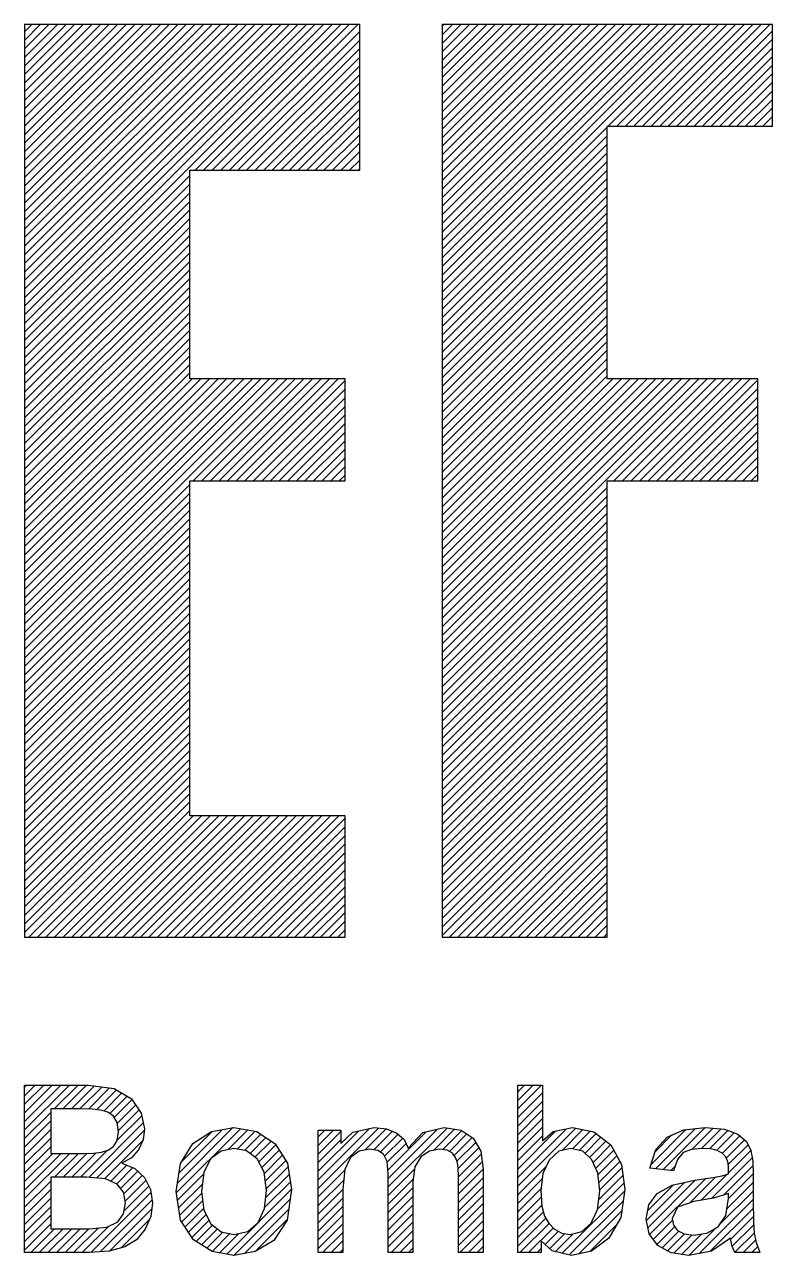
# Model space of a CAD drawing. Extents: x 1877.6 to 1957.1, y 1157.3 to 1182.6.
# Drawn here: x 1904.81 to 1920.21, y 1157.29 to 1182.65 of the extents above; entities that cross this region are included whole.
import ezdxf

# ---------------------------------------------------------------- set-up
doc = ezdxf.new("R2010")
doc.units = 0
doc.header["$MEASUREMENT"] = 0
doc.layers.add('C29', color=29, linetype='Continuous')

msp = doc.modelspace()

# ---------------------------------------------------------------- linework, layer by layer
at = {"linetype": 'ByBlock'}
for p, q in [((1904.811, 1182.501), (1904.957, 1182.648)), ((1904.811, 1182.324), (1905.134, 1182.648)), ((1904.811, 1182.148), (1905.311, 1182.648)), ((1904.811, 1181.971), (1905.488, 1182.648)), ((1904.811, 1181.794), (1905.665, 1182.648)), ((1904.811, 1181.617), (1905.841, 1182.648)), ((1904.811, 1181.441), (1906.018, 1182.648)), ((1904.811, 1181.264), (1906.195, 1182.648)), ((1904.811, 1181.087), (1906.372, 1182.648)), ((1904.811, 1180.91), (1906.548, 1182.648)), ((1904.811, 1180.733), (1906.725, 1182.648)), ((1904.811, 1180.557), (1906.902, 1182.648)), ((1904.811, 1180.38), (1907.079, 1182.648)), ((1904.811, 1180.203), (1907.256, 1182.648)), ((1904.811, 1180.026), (1907.432, 1182.648)), ((1904.811, 1179.85), (1907.609, 1182.648)), ((1904.811, 1179.673), (1907.786, 1182.648)), ((1904.811, 1179.496), (1907.963, 1182.648)), ((1904.811, 1179.319), (1908.139, 1182.648)), ((1904.811, 1179.142), (1908.316, 1182.648)), ((1904.811, 1178.966), (1908.493, 1182.648)), ((1904.811, 1178.789), (1908.67, 1182.648)), ((1904.811, 1178.612), (1908.847, 1182.648)), ((1904.811, 1178.435), (1909.023, 1182.648)), ((1904.811, 1178.259), (1909.2, 1182.648)), ((1904.811, 1178.082), (1909.377, 1182.648)), ((1904.811, 1177.905), (1909.554, 1182.648)), ((1904.811, 1177.728), (1909.73, 1182.648)), ((1904.811, 1177.551), (1909.907, 1182.648)), ((1904.811, 1177.375), (1910.084, 1182.648)), ((1904.811, 1177.198), (1910.261, 1182.648)), ((1904.811, 1177.021), (1910.438, 1182.648)), ((1904.811, 1176.844), (1910.614, 1182.648)), ((1904.811, 1176.668), (1910.791, 1182.648)), ((1904.811, 1176.491), (1910.968, 1182.648)), ((1904.811, 1176.314), (1911.145, 1182.648)), ((1908.321, 1179.648), (1911.321, 1182.648)), ((1908.498, 1179.648), (1911.498, 1182.648)), ((1908.675, 1179.648), (1911.675, 1182.648)), ((1908.852, 1179.648), (1911.711, 1182.507)), ((1913.411, 1182.616), (1913.443, 1182.648)), ((1913.411, 1182.439), (1913.62, 1182.648)), ((1913.411, 1182.262), (1913.796, 1182.648)), ((1913.411, 1182.086), (1913.973, 1182.648)), ((1913.411, 1181.909), (1914.15, 1182.648)), ((1913.411, 1181.732), (1914.327, 1182.648)), ((1913.411, 1181.555), (1914.503, 1182.648)), ((1913.411, 1181.378), (1914.68, 1182.648)), ((1913.411, 1181.202), (1914.857, 1182.648)), ((1913.411, 1181.025), (1915.034, 1182.648)), ((1913.411, 1180.848), (1915.211, 1182.648)), ((1913.411, 1180.671), (1915.387, 1182.648)), ((1913.411, 1180.495), (1915.564, 1182.648)), ((1913.411, 1180.318), (1915.741, 1182.648)), ((1913.411, 1180.141), (1915.918, 1182.648)), ((1913.411, 1179.964), (1916.094, 1182.648)), ((1913.411, 1179.787), (1916.271, 1182.648)), ((1913.411, 1179.611), (1916.448, 1182.648)), ((1913.411, 1179.434), (1916.625, 1182.648)), ((1913.411, 1179.257), (1916.802, 1182.648)), ((1913.411, 1179.08), (1916.978, 1182.648)), ((1913.411, 1178.904), (1917.155, 1182.648)), ((1913.411, 1178.727), (1917.332, 1182.648)), ((1913.411, 1178.55), (1917.509, 1182.648)), ((1913.411, 1178.373), (1917.685, 1182.648)), ((1913.411, 1178.196), (1917.862, 1182.648)), ((1913.411, 1178.02), (1918.039, 1182.648)), ((1913.411, 1177.843), (1918.216, 1182.648)), ((1913.411, 1177.666), (1918.392, 1182.648)), ((1913.411, 1177.489), (1918.569, 1182.648)), ((1913.411, 1177.313), (1918.746, 1182.648)), ((1916.823, 1180.548), (1918.923, 1182.648)), ((1917, 1180.548), (1919.1, 1182.648)), ((1917.176, 1180.548), (1919.276, 1182.648)), ((1917.353, 1180.548), (1919.453, 1182.648)), ((1917.53, 1180.548), (1919.63, 1182.648)), ((1917.707, 1180.548), (1919.807, 1182.648)), ((1917.883, 1180.548), (1919.983, 1182.648)), ((1918.06, 1180.548), (1920.16, 1182.648)), ((1918.237, 1180.548), (1920.211, 1182.522)), ((1909.029, 1179.648), (1911.711, 1182.33)), ((1918.414, 1180.548), (1920.211, 1182.345)), ((1918.591, 1180.548), (1920.211, 1182.168)), ((1909.205, 1179.648), (1911.711, 1182.153)), ((1909.382, 1179.648), (1911.711, 1181.977)), ((1918.767, 1180.548), (1920.211, 1181.991)), ((1909.559, 1179.648), (1911.711, 1181.8)), ((1918.944, 1180.548), (1920.211, 1181.815)), ((1909.736, 1179.648), (1911.711, 1181.623)), ((1909.912, 1179.648), (1911.711, 1181.446)), ((1919.121, 1180.548), (1920.211, 1181.638)), ((1919.298, 1180.548), (1920.211, 1181.461)), ((1910.089, 1179.648), (1911.711, 1181.269)), ((1919.474, 1180.548), (1920.211, 1181.284)), ((1910.266, 1179.648), (1911.711, 1181.093)), ((1910.443, 1179.648), (1911.711, 1180.916)), ((1919.651, 1180.548), (1920.211, 1181.107)), ((1919.828, 1180.548), (1920.211, 1180.931)), ((1910.62, 1179.648), (1911.711, 1180.739)), ((1920.005, 1180.548), (1920.211, 1180.754)), ((1910.796, 1179.648), (1911.711, 1180.562)), ((1910.973, 1179.648), (1911.711, 1180.386)), ((1913.411, 1177.136), (1916.811, 1180.536)), ((1920.182, 1180.548), (1920.211, 1180.577)), ((1911.15, 1179.648), (1911.711, 1180.209)), ((1913.411, 1176.959), (1916.811, 1180.359)), ((1913.411, 1176.782), (1916.811, 1180.182)), ((1911.327, 1179.648), (1911.711, 1180.032)), ((1913.411, 1176.606), (1916.811, 1180.006)), ((1911.503, 1179.648), (1911.711, 1179.855)), ((1911.68, 1179.648), (1911.711, 1179.678)), ((1913.411, 1176.429), (1916.811, 1179.829)), ((1913.411, 1176.252), (1916.811, 1179.652)), ((1904.811, 1176.137), (1908.211, 1179.537)), ((1913.411, 1176.075), (1916.811, 1179.475)), ((1904.811, 1175.96), (1908.211, 1179.36)), ((1904.811, 1175.784), (1908.211, 1179.184)), ((1913.411, 1175.898), (1916.811, 1179.298)), ((1913.411, 1175.722), (1916.811, 1179.122)), ((1904.811, 1175.607), (1908.211, 1179.007)), ((1913.411, 1175.545), (1916.811, 1178.945)), ((1904.811, 1175.43), (1908.211, 1178.83)), ((1904.811, 1175.253), (1908.211, 1178.653)), ((1913.411, 1175.368), (1916.811, 1178.768)), ((1904.811, 1175.077), (1908.211, 1178.477)), ((1913.411, 1175.191), (1916.811, 1178.591)), ((1913.411, 1175.015), (1916.811, 1178.415)), ((1904.811, 1174.9), (1908.211, 1178.3)), ((1904.811, 1174.723), (1908.211, 1178.123)), ((1913.411, 1174.838), (1916.811, 1178.238)), ((1904.811, 1174.546), (1908.211, 1177.946)), ((1913.411, 1174.661), (1916.811, 1178.061)), ((1913.411, 1174.484), (1916.811, 1177.884)), ((1904.811, 1174.369), (1908.211, 1177.769)), ((1904.811, 1174.193), (1908.211, 1177.593)), ((1913.411, 1174.307), (1916.811, 1177.707)), ((1904.811, 1174.016), (1908.211, 1177.416)), ((1913.411, 1174.131), (1916.811, 1177.531)), ((1913.411, 1173.954), (1916.811, 1177.354)), ((1904.811, 1173.839), (1908.211, 1177.239)), ((1913.411, 1173.777), (1916.811, 1177.177)), ((1904.811, 1173.662), (1908.211, 1177.062)), ((1904.811, 1173.486), (1908.211, 1176.886)), ((1913.411, 1173.6), (1916.811, 1177)), ((1904.811, 1173.309), (1908.211, 1176.709)), ((1913.411, 1173.424), (1916.811, 1176.824)), ((1913.411, 1173.247), (1916.811, 1176.647)), ((1904.811, 1173.132), (1908.211, 1176.532)), ((1904.811, 1172.955), (1908.211, 1176.355)), ((1913.411, 1173.07), (1916.811, 1176.47)), ((1904.811, 1172.778), (1908.211, 1176.178)), ((1913.411, 1172.893), (1916.811, 1176.293)), ((1913.411, 1172.716), (1916.811, 1176.116)), ((1904.811, 1172.602), (1908.211, 1176.002)), ((1904.811, 1172.425), (1908.211, 1175.825)), ((1913.411, 1172.54), (1916.811, 1175.94)), ((1904.811, 1172.248), (1908.211, 1175.648)), ((1913.411, 1172.363), (1916.811, 1175.763)), ((1913.411, 1172.186), (1916.811, 1175.586)), ((1904.811, 1172.071), (1908.211, 1175.471)), ((1904.811, 1171.895), (1908.264, 1175.348)), ((1904.811, 1171.718), (1908.441, 1175.348)), ((1904.811, 1171.541), (1908.618, 1175.348)), ((1904.811, 1171.364), (1908.794, 1175.348)), ((1904.811, 1171.187), (1908.971, 1175.348)), ((1904.811, 1171.011), (1909.148, 1175.348)), ((1904.811, 1170.834), (1909.325, 1175.348)), ((1904.811, 1170.657), (1909.502, 1175.348)), ((1904.811, 1170.48), (1909.678, 1175.348)), ((1904.811, 1170.304), (1909.855, 1175.348)), ((1904.811, 1170.127), (1910.032, 1175.348)), ((1904.811, 1169.95), (1910.209, 1175.348)), ((1908.285, 1173.248), (1910.385, 1175.348)), ((1908.462, 1173.248), (1910.562, 1175.348)), ((1908.639, 1173.248), (1910.739, 1175.348)), ((1908.816, 1173.248), (1910.916, 1175.348)), ((1908.992, 1173.248), (1911.092, 1175.348)), ((1909.169, 1173.248), (1911.269, 1175.348)), ((1909.346, 1173.248), (1911.411, 1175.313)), ((1913.411, 1172.009), (1916.811, 1175.409)), ((1913.411, 1171.833), (1916.926, 1175.348)), ((1913.411, 1171.656), (1917.103, 1175.348)), ((1913.411, 1171.479), (1917.28, 1175.348)), ((1913.411, 1171.302), (1917.456, 1175.348)), ((1913.411, 1171.125), (1917.633, 1175.348)), ((1913.411, 1170.949), (1917.81, 1175.348)), ((1913.411, 1170.772), (1917.987, 1175.348)), ((1913.411, 1170.595), (1918.164, 1175.348)), ((1913.411, 1170.418), (1918.34, 1175.348)), ((1913.411, 1170.242), (1918.517, 1175.348)), ((1913.411, 1170.065), (1918.694, 1175.348)), ((1913.411, 1169.888), (1918.871, 1175.348)), ((1916.947, 1173.248), (1919.047, 1175.348)), ((1917.124, 1173.248), (1919.224, 1175.348)), ((1917.301, 1173.248), (1919.401, 1175.348)), ((1917.478, 1173.248), (1919.578, 1175.348)), ((1917.655, 1173.248), (1919.755, 1175.348)), ((1917.831, 1173.248), (1919.911, 1175.327)), ((1909.523, 1173.248), (1911.411, 1175.136)), ((1918.008, 1173.248), (1919.911, 1175.151)), ((1909.7, 1173.248), (1911.411, 1174.959)), ((1918.185, 1173.248), (1919.911, 1174.974)), ((1909.876, 1173.248), (1911.411, 1174.782)), ((1910.053, 1173.248), (1911.411, 1174.606)), ((1918.362, 1173.248), (1919.911, 1174.797)), ((1918.538, 1173.248), (1919.911, 1174.62)), ((1910.23, 1173.248), (1911.411, 1174.429)), ((1918.715, 1173.248), (1919.911, 1174.443)), ((1910.407, 1173.248), (1911.411, 1174.252)), ((1910.583, 1173.248), (1911.411, 1174.075)), ((1918.892, 1173.248), (1919.911, 1174.267)), ((1919.069, 1173.248), (1919.911, 1174.09)), ((1910.76, 1173.248), (1911.411, 1173.898)), ((1919.246, 1173.248), (1919.911, 1173.913)), ((1910.937, 1173.248), (1911.411, 1173.722)), ((1911.114, 1173.248), (1911.411, 1173.545)), ((1919.422, 1173.248), (1919.911, 1173.736)), ((1919.599, 1173.248), (1919.911, 1173.56)), ((1911.291, 1173.248), (1911.411, 1173.368)), ((1919.776, 1173.248), (1919.911, 1173.383)), ((1904.811, 1169.773), (1908.211, 1173.173)), ((1913.411, 1169.711), (1916.811, 1173.111)), ((1904.811, 1169.596), (1908.211, 1172.996)), ((1904.811, 1169.42), (1908.211, 1172.82)), ((1913.411, 1169.534), (1916.811, 1172.934)), ((1904.811, 1169.243), (1908.211, 1172.643)), ((1913.411, 1169.358), (1916.811, 1172.758)), ((1913.411, 1169.181), (1916.811, 1172.581)), ((1904.811, 1169.066), (1908.211, 1172.466)), ((1904.811, 1168.889), (1908.211, 1172.289)), ((1913.411, 1169.004), (1916.811, 1172.404)), ((1904.811, 1168.713), (1908.211, 1172.113)), ((1913.411, 1168.827), (1916.811, 1172.227)), ((1913.411, 1168.651), (1916.811, 1172.051)), ((1904.811, 1168.536), (1908.211, 1171.936)), ((1913.411, 1168.474), (1916.811, 1171.874)), ((1904.811, 1168.359), (1908.211, 1171.759)), ((1904.811, 1168.182), (1908.211, 1171.582)), ((1913.411, 1168.297), (1916.811, 1171.697)), ((1913.411, 1168.12), (1916.811, 1171.52)), ((1904.811, 1168.006), (1908.211, 1171.406)), ((1913.411, 1167.943), (1916.811, 1171.343)), ((1904.811, 1167.829), (1908.211, 1171.229)), ((1904.811, 1167.652), (1908.211, 1171.052)), ((1913.411, 1167.767), (1916.811, 1171.167)), ((1904.811, 1167.475), (1908.211, 1170.875)), ((1913.411, 1167.59), (1916.811, 1170.99)), ((1913.411, 1167.413), (1916.811, 1170.813)), ((1904.811, 1167.298), (1908.211, 1170.698)), ((1904.811, 1167.122), (1908.211, 1170.522)), ((1913.411, 1167.236), (1916.811, 1170.636)), ((1904.811, 1166.945), (1908.211, 1170.345)), ((1913.411, 1167.06), (1916.811, 1170.46)), ((1913.411, 1166.883), (1916.811, 1170.283)), ((1904.811, 1166.768), (1908.211, 1170.168)), ((1904.811, 1166.591), (1908.211, 1169.991)), ((1913.411, 1166.706), (1916.811, 1170.106)), ((1904.811, 1166.415), (1908.211, 1169.815)), ((1913.411, 1166.529), (1916.811, 1169.929)), ((1913.411, 1166.352), (1916.811, 1169.752)), ((1904.811, 1166.238), (1908.211, 1169.638)), ((1913.411, 1166.176), (1916.811, 1169.576)), ((1904.811, 1166.061), (1908.211, 1169.461)), ((1904.811, 1165.884), (1908.211, 1169.284)), ((1913.411, 1165.999), (1916.811, 1169.399)), ((1904.811, 1165.707), (1908.211, 1169.107)), ((1913.411, 1165.822), (1916.811, 1169.222)), ((1913.411, 1165.645), (1916.811, 1169.045)), ((1904.811, 1165.531), (1908.211, 1168.931)), ((1904.811, 1165.354), (1908.211, 1168.754)), ((1913.411, 1165.469), (1916.811, 1168.869)), ((1904.811, 1165.177), (1908.211, 1168.577)), ((1913.411, 1165.292), (1916.811, 1168.692)), ((1913.411, 1165.115), (1916.811, 1168.515)), ((1904.811, 1165), (1908.211, 1168.4)), ((1904.811, 1164.824), (1908.211, 1168.224)), ((1913.411, 1164.938), (1916.811, 1168.338)), ((1904.811, 1164.647), (1908.211, 1168.047)), ((1913.411, 1164.761), (1916.811, 1168.161)), ((1913.411, 1164.585), (1916.811, 1167.985)), ((1904.811, 1164.47), (1908.211, 1167.87)), ((1913.411, 1164.408), (1916.811, 1167.808)), ((1904.811, 1164.293), (1908.211, 1167.693)), ((1904.811, 1164.116), (1908.211, 1167.516)), ((1913.411, 1164.231), (1916.811, 1167.631)), ((1913.411, 1164.054), (1916.811, 1167.454)), ((1904.811, 1163.94), (1908.211, 1167.34)), ((1913.411, 1163.878), (1916.811, 1167.278)), ((1904.896, 1163.848), (1908.211, 1167.163)), ((1905.073, 1163.848), (1908.211, 1166.986)), ((1913.558, 1163.848), (1916.811, 1167.101)), ((1905.249, 1163.848), (1908.211, 1166.809)), ((1913.735, 1163.848), (1916.811, 1166.924)), ((1913.911, 1163.848), (1916.811, 1166.747)), ((1905.426, 1163.848), (1908.211, 1166.633)), ((1905.603, 1163.848), (1908.211, 1166.456)), ((1914.088, 1163.848), (1916.811, 1166.57)), ((1905.78, 1163.848), (1908.28, 1166.348)), ((1905.956, 1163.848), (1908.456, 1166.348)), ((1906.133, 1163.848), (1908.633, 1166.348)), ((1906.31, 1163.848), (1908.81, 1166.348)), ((1906.487, 1163.848), (1908.987, 1166.348)), ((1906.664, 1163.848), (1909.164, 1166.348)), ((1906.84, 1163.848), (1909.34, 1166.348)), ((1907.017, 1163.848), (1909.517, 1166.348)), ((1907.194, 1163.848), (1909.694, 1166.348)), ((1907.371, 1163.848), (1909.871, 1166.348)), ((1907.547, 1163.848), (1910.047, 1166.348)), ((1907.724, 1163.848), (1910.224, 1166.348)), ((1907.901, 1163.848), (1910.401, 1166.348)), ((1908.078, 1163.848), (1910.578, 1166.348)), ((1908.255, 1163.848), (1910.755, 1166.348)), ((1908.431, 1163.848), (1910.931, 1166.348)), ((1908.608, 1163.848), (1911.108, 1166.348)), ((1908.785, 1163.848), (1911.285, 1166.348)), ((1908.962, 1163.848), (1911.411, 1166.297)), ((1914.265, 1163.848), (1916.811, 1166.394)), ((1914.442, 1163.848), (1916.811, 1166.217)), ((1909.138, 1163.848), (1911.411, 1166.12)), ((1909.315, 1163.848), (1911.411, 1165.943)), ((1914.619, 1163.848), (1916.811, 1166.04)), ((1909.492, 1163.848), (1911.411, 1165.767)), ((1914.795, 1163.848), (1916.811, 1165.863)), ((1914.972, 1163.848), (1916.811, 1165.687)), ((1909.669, 1163.848), (1911.411, 1165.59)), ((1915.149, 1163.848), (1916.811, 1165.51)), ((1909.846, 1163.848), (1911.411, 1165.413)), ((1910.022, 1163.848), (1911.411, 1165.236)), ((1915.326, 1163.848), (1916.811, 1165.333)), ((1910.199, 1163.848), (1911.411, 1165.06)), ((1915.502, 1163.848), (1916.811, 1165.156)), ((1915.679, 1163.848), (1916.811, 1164.979)), ((1910.376, 1163.848), (1911.411, 1164.883)), ((1910.553, 1163.848), (1911.411, 1164.706)), ((1915.856, 1163.848), (1916.811, 1164.803)), ((1910.729, 1163.848), (1911.411, 1164.529)), ((1916.033, 1163.848), (1916.811, 1164.626)), ((1916.209, 1163.848), (1916.811, 1164.449)), ((1910.906, 1163.848), (1911.411, 1164.352)), ((1911.083, 1163.848), (1911.411, 1164.176)), ((1916.386, 1163.848), (1916.811, 1164.272)), ((1911.26, 1163.848), (1911.411, 1163.999)), ((1916.563, 1163.848), (1916.811, 1164.096)), ((1916.74, 1163.848), (1916.811, 1163.919)), ((1904.811, 1160.758), (1904.851, 1160.798)), ((1904.811, 1160.581), (1905.028, 1160.798)), ((1904.811, 1160.404), (1905.204, 1160.798)), ((1904.811, 1160.227), (1905.381, 1160.798)), ((1904.811, 1160.051), (1905.558, 1160.798)), ((1904.811, 1159.874), (1905.735, 1160.798)), ((1905.421, 1160.307), (1905.911, 1160.798)), ((1905.597, 1160.307), (1906.088, 1160.798)), ((1905.774, 1160.307), (1906.248, 1160.781)), ((1905.951, 1160.307), (1906.405, 1160.761)), ((1906.124, 1160.303), (1906.561, 1160.74)), ((1906.289, 1160.292), (1906.701, 1160.703)), ((1906.439, 1160.265), (1906.812, 1160.637)), ((1914.967, 1160.661), (1915.104, 1160.798)), ((1914.967, 1160.484), (1915.281, 1160.798)), ((1914.967, 1160.308), (1915.457, 1160.798)), ((1914.967, 1160.131), (1915.476, 1160.639)), ((1906.563, 1160.211), (1906.923, 1160.572)), ((1906.657, 1160.129), (1907.027, 1160.499)), ((1906.721, 1160.016), (1907.098, 1160.393)), ((1914.967, 1159.954), (1915.476, 1160.462)), ((1904.811, 1159.697), (1905.351, 1160.237)), ((1906.72, 1159.662), (1907.225, 1160.166)), ((1906.743, 1159.861), (1907.169, 1160.288)), ((1914.967, 1159.777), (1915.476, 1160.286)), ((1914.967, 1159.601), (1915.476, 1160.109)), ((1904.811, 1159.52), (1905.351, 1160.06)), ((1904.811, 1159.343), (1905.351, 1159.884)), ((1906.131, 1158.896), (1907.254, 1160.019)), ((1906.294, 1158.882), (1907.275, 1159.863)), ((1907.939, 1158.583), (1909.257, 1159.901)), ((1907.961, 1158.781), (1909.101, 1159.922)), ((1907.992, 1158.989), (1908.886, 1159.884)), ((1908.035, 1159.208), (1908.672, 1159.846)), ((1909.005, 1159.472), (1909.407, 1159.874)), ((1909.191, 1159.482), (1909.558, 1159.848)), ((1910.855, 1158.671), (1912.1, 1159.915)), ((1910.855, 1158.847), (1911.911, 1159.903)), ((1910.855, 1159.731), (1910.994, 1159.87)), ((1910.855, 1159.555), (1911.171, 1159.87)), ((1910.855, 1159.024), (1911.684, 1159.853)), ((1910.855, 1159.378), (1911.322, 1159.845)), ((1911.82, 1159.458), (1912.259, 1159.897)), ((1912.003, 1159.465), (1912.386, 1159.848)), ((1912.301, 1158.702), (1913.514, 1159.915)), ((1912.301, 1158.878), (1913.315, 1159.893)), ((1913.23, 1159.454), (1913.667, 1159.891)), ((1913.422, 1159.469), (1913.814, 1159.861)), ((1914.967, 1159.424), (1915.476, 1159.932)), ((1914.967, 1158.717), (1916.162, 1159.911)), ((1914.967, 1158.893), (1915.974, 1159.9)), ((1914.967, 1159.07), (1915.752, 1159.854)), ((1915.88, 1159.453), (1916.309, 1159.882)), ((1916.092, 1159.488), (1916.457, 1159.852)), ((1917.705, 1159.157), (1918.43, 1159.881)), ((1917.802, 1159.076), (1918.629, 1159.903)), ((1917.959, 1159.057), (1918.827, 1159.925)), ((1918.554, 1159.475), (1918.99, 1159.911)), ((1918.75, 1159.494), (1919.153, 1159.897)), ((1918.919, 1159.486), (1919.296, 1159.863)), ((1904.811, 1159.167), (1905.351, 1159.707)), ((1906.456, 1158.867), (1907.239, 1159.65)), ((1909.338, 1159.451), (1909.674, 1159.787)), ((1909.453, 1159.389), (1909.78, 1159.717)), ((1909.553, 1159.313), (1909.887, 1159.647)), ((1910.855, 1159.201), (1911.322, 1159.668)), ((1912.134, 1159.419), (1912.503, 1159.788)), ((1912.224, 1159.332), (1912.597, 1159.705)), ((1912.278, 1159.209), (1912.667, 1159.598)), ((1912.293, 1159.048), (1913.082, 1159.836)), ((1913.56, 1159.431), (1913.921, 1159.792)), ((1913.656, 1159.35), (1914.028, 1159.722)), ((1913.715, 1159.232), (1914.101, 1159.618)), ((1914.967, 1159.247), (1915.476, 1159.755)), ((1916.235, 1159.454), (1916.582, 1159.801)), ((1916.352, 1159.394), (1916.681, 1159.724)), ((1916.443, 1159.309), (1916.781, 1159.646)), ((1917.792, 1159.42), (1918.143, 1159.771)), ((1919.063, 1159.453), (1919.425, 1159.815)), ((1919.179, 1159.393), (1919.539, 1159.753)), ((1919.259, 1159.296), (1919.634, 1159.671)), ((1904.811, 1158.99), (1905.351, 1159.53)), ((1904.811, 1158.813), (1905.389, 1159.392)), ((1904.811, 1158.636), (1905.566, 1159.392)), ((1904.811, 1158.46), (1905.743, 1159.392)), ((1905.429, 1158.901), (1905.92, 1159.392)), ((1905.605, 1158.901), (1906.098, 1159.394)), ((1905.782, 1158.901), (1906.285, 1159.403)), ((1905.959, 1158.901), (1906.51, 1159.452)), ((1909.633, 1159.216), (1909.986, 1159.569)), ((1909.694, 1159.101), (1910.054, 1159.46)), ((1909.748, 1158.977), (1910.123, 1159.352)), ((1913.74, 1159.081), (1914.165, 1159.505)), ((1913.746, 1158.909), (1914.212, 1159.375)), ((1916.518, 1159.207), (1916.88, 1159.569)), ((1916.571, 1159.083), (1916.942, 1159.454)), ((1916.618, 1158.953), (1917.005, 1159.34)), ((1919.301, 1159.162), (1919.709, 1159.569)), ((1919.309, 1158.993), (1919.768, 1159.451)), ((1906.584, 1158.818), (1906.916, 1159.15)), ((1906.707, 1158.765), (1907.041, 1159.099)), ((1909.768, 1158.821), (1910.191, 1159.243)), ((1909.788, 1158.664), (1910.237, 1159.113)), ((1913.746, 1158.732), (1914.233, 1159.22)), ((1914.967, 1158.54), (1915.556, 1159.129)), ((1916.636, 1158.794), (1917.067, 1159.225)), ((1916.653, 1158.635), (1917.111, 1159.093)), ((1918.117, 1159.038), (1918.204, 1159.125)), ((1918.957, 1158.463), (1919.794, 1159.3)), ((1919.204, 1158.534), (1919.81, 1159.139)), ((1906.788, 1158.669), (1907.142, 1159.023)), ((1906.852, 1158.557), (1907.233, 1158.937)), ((1906.881, 1158.408), (1907.308, 1158.836)), ((1907.962, 1158.429), (1908.495, 1158.962)), ((1909.775, 1158.474), (1910.261, 1158.96)), ((1910.855, 1158.494), (1911.401, 1159.039)), ((1910.855, 1158.317), (1911.382, 1158.843)), ((1912.301, 1158.525), (1912.843, 1159.067)), ((1912.301, 1158.348), (1912.816, 1158.864)), ((1913.746, 1158.556), (1914.254, 1159.064)), ((1913.746, 1158.379), (1914.254, 1158.887)), ((1914.967, 1158.363), (1915.473, 1158.869)), ((1916.635, 1158.44), (1917.133, 1158.938)), ((1917.647, 1157.861), (1918.63, 1158.844)), ((1917.683, 1157.72), (1918.838, 1158.875)), ((1918.507, 1158.368), (1919.049, 1158.909)), ((1918.741, 1158.425), (1919.277, 1158.961)), ((1919.309, 1158.462), (1919.818, 1158.971)), ((1904.811, 1158.283), (1905.351, 1158.823)), ((1904.811, 1158.106), (1905.351, 1158.646)), ((1906.176, 1157.35), (1907.412, 1158.586)), ((1906.859, 1158.21), (1907.368, 1158.718)), ((1907.985, 1158.275), (1908.471, 1158.761)), ((1908.972, 1157.317), (1910.309, 1158.655)), ((1909.752, 1158.274), (1910.285, 1158.808)), ((1910.855, 1158.14), (1911.364, 1158.649)), ((1912.301, 1158.171), (1912.809, 1158.679)), ((1913.746, 1158.202), (1914.254, 1158.71)), ((1914.967, 1158.186), (1915.448, 1158.667)), ((1915.883, 1157.334), (1917.171, 1158.622)), ((1916.612, 1158.24), (1917.155, 1158.783)), ((1917.619, 1158.009), (1918.407, 1158.797)), ((1917.646, 1158.214), (1918.18, 1158.748)), ((1919.124, 1157.924), (1919.818, 1158.617)), ((1919.277, 1158.254), (1919.818, 1158.794)), ((1904.811, 1157.929), (1905.351, 1158.469)), ((1906.366, 1157.364), (1907.435, 1158.432)), ((1908.008, 1158.122), (1908.458, 1158.571)), ((1908.046, 1157.983), (1908.477, 1158.413)), ((1909.122, 1157.291), (1910.281, 1158.45)), ((1910.855, 1157.964), (1911.364, 1158.472)), ((1912.301, 1157.994), (1912.809, 1158.503)), ((1912.301, 1157.818), (1912.809, 1158.326)), ((1913.746, 1158.025), (1914.254, 1158.533)), ((1913.746, 1157.849), (1914.254, 1158.357)), ((1914.967, 1158.01), (1915.451, 1158.493)), ((1914.967, 1157.833), (1915.46, 1158.326)), ((1916.027, 1157.302), (1917.142, 1158.416)), ((1918.71, 1157.333), (1919.818, 1158.441)), ((1904.811, 1157.752), (1905.351, 1158.293)), ((1904.811, 1157.576), (1905.351, 1158.116)), ((1906.557, 1157.378), (1907.428, 1158.248)), ((1908.116, 1157.876), (1908.496, 1158.256)), ((1908.185, 1157.768), (1908.547, 1158.13)), ((1909.337, 1157.329), (1910.251, 1158.243)), ((1910.855, 1157.787), (1911.364, 1158.295)), ((1910.855, 1157.61), (1911.364, 1158.118)), ((1912.301, 1157.641), (1912.809, 1158.149)), ((1913.746, 1157.672), (1914.254, 1158.18)), ((1914.967, 1157.656), (1915.493, 1158.182)), ((1916.225, 1157.322), (1917.113, 1158.21)), ((1918.929, 1157.375), (1919.819, 1158.265)), ((1919.354, 1157.623), (1919.821, 1158.091)), ((1904.811, 1157.399), (1905.351, 1157.939)), ((1904.937, 1157.348), (1905.428, 1157.839)), ((1905.113, 1157.348), (1905.604, 1157.839)), ((1905.29, 1157.348), (1905.781, 1157.839)), ((1905.467, 1157.348), (1905.958, 1157.839)), ((1905.644, 1157.348), (1906.135, 1157.839)), ((1905.82, 1157.348), (1906.33, 1157.857)), ((1905.997, 1157.348), (1906.543, 1157.894)), ((1906.801, 1157.444), (1907.377, 1158.021)), ((1908.255, 1157.661), (1908.608, 1158.014)), ((1908.345, 1157.574), (1908.683, 1157.913)), ((1908.454, 1157.506), (1908.783, 1157.836)), ((1909.552, 1157.367), (1910.222, 1158.037)), ((1910.855, 1157.433), (1911.364, 1157.941)), ((1912.301, 1157.464), (1912.809, 1157.972)), ((1913.746, 1157.495), (1914.254, 1158.003)), ((1913.775, 1157.348), (1914.254, 1157.826)), ((1914.967, 1157.479), (1915.542, 1158.054)), ((1915.013, 1157.348), (1915.611, 1157.946)), ((1915.19, 1157.348), (1915.7, 1157.859)), ((1916.449, 1157.37), (1917.015, 1157.936)), ((1917.758, 1157.618), (1918.155, 1158.015)), ((1917.834, 1157.517), (1918.199, 1157.883)), ((1918.491, 1157.291), (1919.063, 1157.862)), ((1919.386, 1157.479), (1919.826, 1157.919)), ((1908.563, 1157.439), (1908.894, 1157.77)), ((1908.672, 1157.371), (1909.04, 1157.739)), ((1908.822, 1157.344), (1909.221, 1157.743)), ((1910.947, 1157.348), (1911.364, 1157.765)), ((1911.124, 1157.348), (1911.364, 1157.588)), ((1912.361, 1157.348), (1912.809, 1157.795)), ((1912.538, 1157.348), (1912.809, 1157.619)), ((1913.952, 1157.348), (1914.254, 1157.65)), ((1915.532, 1157.514), (1915.807, 1157.788)), ((1915.624, 1157.429), (1915.935, 1157.74)), ((1915.739, 1157.367), (1916.11, 1157.738)), ((1917.939, 1157.446), (1918.284, 1157.791)), ((1918.053, 1157.383), (1918.402, 1157.732)), ((1918.181, 1157.334), (1918.559, 1157.712)), ((1918.336, 1157.312), (1918.759, 1157.735)), ((1919.438, 1157.354), (1919.836, 1157.751)), ((1919.609, 1157.348), (1919.865, 1157.604)), ((1911.3, 1157.348), (1911.364, 1157.411)), ((1912.715, 1157.348), (1912.809, 1157.442)), ((1914.129, 1157.348), (1914.254, 1157.473)), ((1915.366, 1157.348), (1915.448, 1157.43)), ((1919.786, 1157.348), (1919.907, 1157.469))]:
    msp.add_line(p, q, dxfattribs=at)
at = {"color": 0, "linetype": 'ByBlock'}
for p in [(1920.211, 1180.548), (1916.811, 1175.348)]:
    msp.add_line(p, (1916.811, 1180.548), dxfattribs=at)
at = {"color": 0, "linetype": 'Continuous'}
for p, q in [((1914.967, 1157.348), (1914.967, 1160.798)), ((1914.967, 1160.798), (1915.476, 1160.798)), ((1915.476, 1160.798), (1915.476, 1159.652)), ((1910.855, 1157.348), (1910.855, 1159.87)), ((1910.855, 1159.87), (1911.322, 1159.87)), ((1911.322, 1159.87), (1911.322, 1159.595)), ((1911.568, 1159.827), (1912.01, 1159.925)), ((1912.01, 1159.925), (1912.267, 1159.897)), ((1912.267, 1159.897), (1912.477, 1159.811)), ((1913.012, 1159.82), (1913.45, 1159.925)), ((1913.45, 1159.925), (1913.8, 1159.871)), ((1913.8, 1159.871), (1914.051, 1159.707)), ((1915.476, 1159.652), (1915.698, 1159.843)), ((1915.698, 1159.843), (1916.094, 1159.925)), ((1916.094, 1159.925), (1916.537, 1159.836)), ((1911.322, 1159.595), (1911.568, 1159.827)), ((1912.477, 1159.811), (1912.629, 1159.676)), ((1912.629, 1159.676), (1912.713, 1159.503)), ((1912.713, 1159.503), (1913.012, 1159.82)), ((1914.051, 1159.707), (1914.203, 1159.437)), ((1916.537, 1159.836), (1916.881, 1159.569)), ((1911.699, 1159.436), (1911.521, 1159.309)), ((1911.923, 1159.478), (1911.699, 1159.436)), ((1912.084, 1159.452), (1911.923, 1159.478)), ((1912.203, 1159.375), (1912.084, 1159.452)), ((1912.276, 1159.224), (1912.203, 1159.375)), ((1913.148, 1159.439), (1912.971, 1159.322)), ((1913.356, 1159.478), (1913.148, 1159.439)), ((1913.513, 1159.458), (1913.356, 1159.478)), ((1913.621, 1159.397), (1913.513, 1159.458)), ((1913.688, 1159.309), (1913.621, 1159.397)), ((1914.203, 1159.437), (1914.254, 1159.065)), ((1916.881, 1159.569), (1917.101, 1159.161)), ((1911.521, 1159.309), (1911.403, 1159.062)), ((1912.301, 1158.976), (1912.276, 1159.224)), ((1912.849, 1159.115), (1912.809, 1158.807)), ((1912.971, 1159.322), (1912.849, 1159.115)), ((1913.725, 1159.205), (1913.688, 1159.309)), ((1913.74, 1159.081), (1913.725, 1159.205)), ((1917.101, 1159.161), (1917.175, 1158.649)), ((1911.403, 1159.062), (1911.364, 1158.658)), ((1912.301, 1157.348), (1912.301, 1158.976)), ((1913.746, 1158.93), (1913.74, 1159.081)), ((1913.746, 1157.348), (1913.746, 1158.93)), ((1914.254, 1159.065), (1914.254, 1157.348)), ((1911.364, 1158.658), (1911.364, 1157.348)), ((1912.809, 1158.807), (1912.809, 1157.348)), ((1917.175, 1158.649), (1917.093, 1158.071)), ((1917.093, 1158.071), (1916.846, 1157.643)), ((1915.675, 1157.381), (1915.448, 1157.592)), ((1915.448, 1157.592), (1915.448, 1157.348)), ((1916.846, 1157.643), (1916.489, 1157.379)), ((1911.364, 1157.348), (1910.855, 1157.348)), ((1912.809, 1157.348), (1912.301, 1157.348)), ((1914.254, 1157.348), (1913.746, 1157.348)), ((1915.448, 1157.348), (1914.967, 1157.348)), ((1916.076, 1157.291), (1915.675, 1157.381)), ((1916.489, 1157.379), (1916.076, 1157.291))]:
    msp.add_line(p, q, dxfattribs=at)
for points in [[(1906.814, 1159.192), (1907.079, 1159.083), (1907.278, 1158.894), (1907.403, 1158.649), (1907.444, 1158.371), (1907.407, 1158.089), (1907.294, 1157.829), (1907.114, 1157.613), (1906.872, 1157.464), (1906.554, 1157.377), (1906.143, 1157.348), (1904.811, 1157.348), (1904.811, 1160.798), (1906.118, 1160.798), (1906.658, 1160.728), (1907.015, 1160.518), (1907.213, 1160.222), (1907.279, 1159.897), (1907.249, 1159.672), (1907.156, 1159.465), (1907.009, 1159.298)], [(1905.351, 1159.392), (1906.031, 1159.392), (1906.232, 1159.398), (1906.394, 1159.415), (1906.527, 1159.457), (1906.641, 1159.535), (1906.72, 1159.659), (1906.746, 1159.839), (1906.72, 1160.027), (1906.64, 1160.157), (1906.522, 1160.239), (1906.379, 1160.283), (1906.2, 1160.301), (1905.974, 1160.307), (1905.351, 1160.307)], [(1909.122, 1159.925), (1909.591, 1159.842), (1909.972, 1159.591), (1910.226, 1159.188), (1910.31, 1158.649), (1910.219, 1158.017), (1909.944, 1157.6), (1909.556, 1157.368), (1909.122, 1157.291), (1908.674, 1157.37), (1908.289, 1157.608), (1908.024, 1158.017), (1907.935, 1158.61), (1908.021, 1159.186), (1908.277, 1159.597), (1908.658, 1159.843)], [(1919.951, 1157.348), (1919.44, 1157.348), (1919.379, 1157.497), (1919.349, 1157.648), (1918.954, 1157.38), (1918.49, 1157.291), (1918.128, 1157.342), (1917.85, 1157.496), (1917.672, 1157.734), (1917.613, 1158.039), (1917.669, 1158.332), (1917.839, 1158.568), (1918.144, 1158.74), (1918.605, 1158.84), (1918.984, 1158.897), (1919.176, 1158.933), (1919.31, 1158.97), (1919.307, 1159.098), (1919.299, 1159.189), (1919.279, 1159.26), (1919.24, 1159.332), (1919.175, 1159.397), (1919.077, 1159.45), (1918.943, 1159.484), (1918.767, 1159.496), (1918.543, 1159.474), (1918.375, 1159.407), (1918.254, 1159.268), (1918.172, 1159.031), (1917.684, 1159.09), (1917.808, 1159.469), (1918.043, 1159.727), (1918.384, 1159.876), (1918.829, 1159.925), (1919.222, 1159.891), (1919.499, 1159.787), (1919.675, 1159.635), (1919.767, 1159.453), (1919.805, 1159.234), (1919.818, 1158.967), (1919.818, 1158.413), (1919.822, 1157.99), (1919.836, 1157.739), (1919.874, 1157.558)], [(1909.122, 1157.722), (1909.41, 1157.783), (1909.621, 1157.968), (1909.75, 1158.255), (1909.793, 1158.626), (1909.744, 1159.008), (1909.599, 1159.279), (1909.382, 1159.442), (1909.122, 1159.496), (1908.856, 1159.441), (1908.641, 1159.277), (1908.5, 1159), (1908.453, 1158.61), (1908.501, 1158.219), (1908.645, 1157.942), (1908.86, 1157.777)], [(1916.044, 1157.722), (1916.284, 1157.78), (1916.48, 1157.953), (1916.612, 1158.234), (1916.655, 1158.614), (1916.615, 1158.982), (1916.495, 1159.261), (1916.305, 1159.437), (1916.057, 1159.496), (1915.81, 1159.435), (1915.614, 1159.254), (1915.486, 1158.977), (1915.444, 1158.63), (1915.461, 1158.308), (1915.515, 1158.097), (1915.604, 1157.954), (1915.727, 1157.832), (1915.877, 1157.75)], [(1905.351, 1157.839), (1906.139, 1157.839), (1906.501, 1157.874), (1906.728, 1157.98), (1906.848, 1158.148), (1906.888, 1158.371), (1906.845, 1158.593), (1906.717, 1158.761), (1906.473, 1158.866), (1906.082, 1158.901), (1905.351, 1158.901)], [(1919.31, 1158.465), (1919.31, 1158.566), (1918.999, 1158.471), (1918.596, 1158.399), (1918.26, 1158.281), (1918.148, 1158.049), (1918.176, 1157.913), (1918.259, 1157.804), (1918.397, 1157.732), (1918.588, 1157.708), (1918.858, 1157.751), (1919.092, 1157.878), (1919.255, 1158.11)]]:
    msp.add_lwpolyline(points, close=True, dxfattribs=at)
at = {"layer": 'C29', "color": 0}
for p, q in [((1913.411, 1182.648), (1913.411, 1163.848)), ((1920.211, 1182.648), (1913.411, 1182.648)), ((1920.211, 1180.548), (1920.211, 1182.648)), ((1919.911, 1175.348), (1916.811, 1175.348)), ((1919.911, 1173.248), (1919.911, 1175.348)), ((1916.811, 1163.848), (1916.811, 1173.248)), ((1916.811, 1173.248), (1919.911, 1173.248)), ((1913.411, 1163.848), (1916.811, 1163.848))]:
    msp.add_line(p, q, dxfattribs=at)
msp.add_lwpolyline([(1904.811, 1182.648), (1904.811, 1163.848), (1911.411, 1163.848), (1911.411, 1166.348), (1908.211, 1166.348), (1908.211, 1173.248), (1911.411, 1173.248), (1911.411, 1175.348), (1908.211, 1175.348), (1908.211, 1179.648), (1911.711, 1179.648), (1911.711, 1182.648), (1904.811, 1182.648)], dxfattribs=at)

doc.saveas('drawing.dxf')
